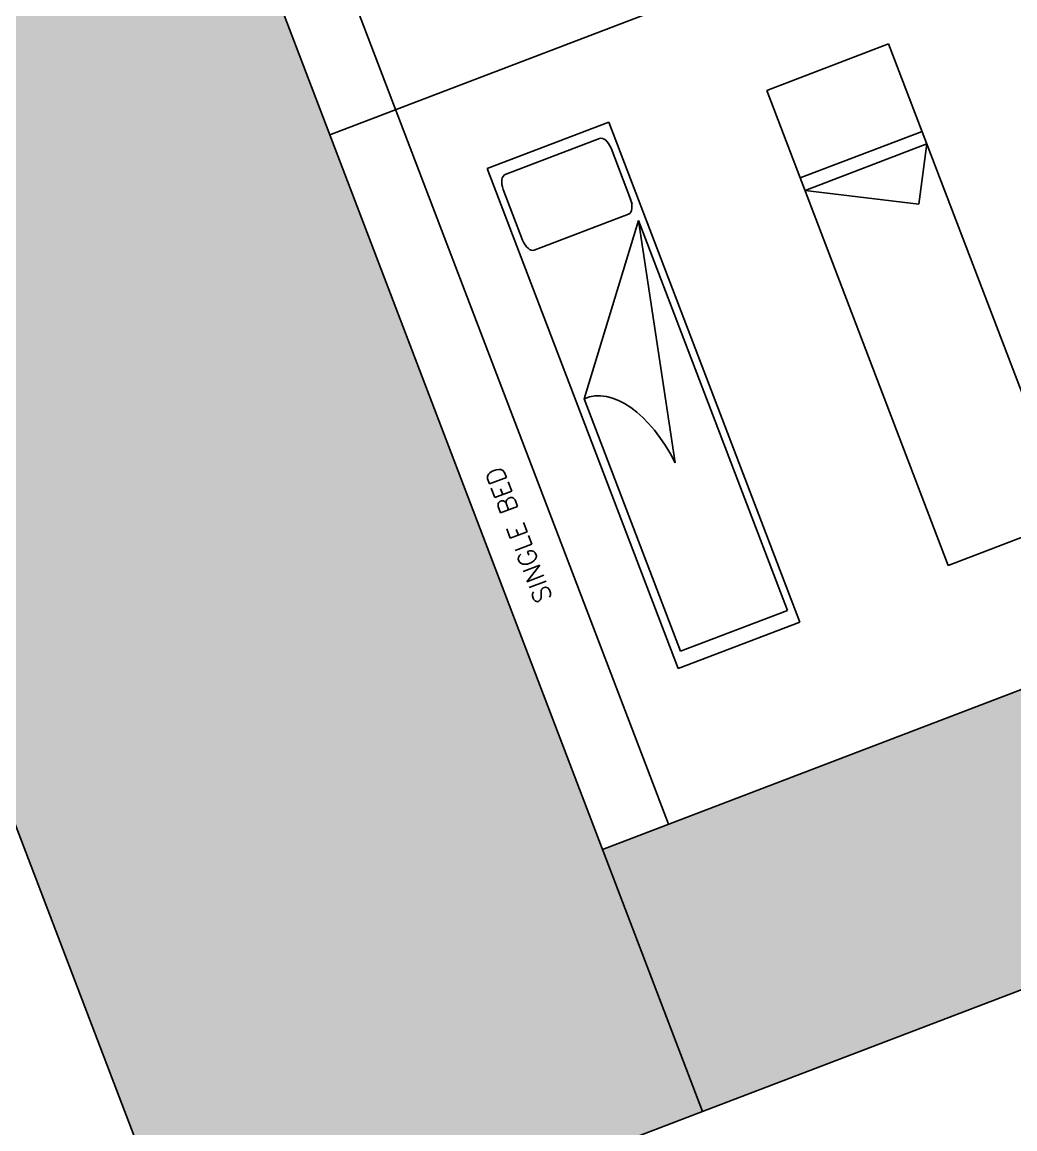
# Model space of a CAD drawing. Header units: inches. Extents: x -5597760 to 21122418, y -37133 to 23298423.
# Drawn here: x -144201 to 1913639, y 1298567 to 3592694 of the extents above; entities that cross this region are included whole.
import ezdxf

# ---------------------------------------------------------------- set-up
doc = ezdxf.new("R2010")
doc.units = ezdxf.units.IN
doc.header["$MEASUREMENT"] = 0
doc.layers.add('www.cad-blocks.net', color=7, linetype='Continuous')
doc.styles.get("Standard").update_dxf_attribs({"font": 'times.ttf', "height": 8})

# ---------------------------------------------------------------- blocks, each defined once
blk = doc.blocks.new('A$C51453636')
for p, q in [((0, 0), (0, 2)), ((0, 2), (0.9, 2)), ((0.9, 2), (0.9, 0)), ((0.799, 1.9554), (0.1025, 1.9554)), ((0.0525, 1.9054), (0.0525, 1.7024)), ((0.849, 1.7024), (0.849, 1.9054)), ((0.849, 1.6824), (0.849, 1.7237)), ((0.849, 1.6168), (0.0588, 1.0672)), ((0.1025, 1.6524), (0.799, 1.6524)), ((0.4881, 0.7226), (0.849, 1.6168)), ((0.849, 0.0572), (0.849, 1.6168)), ((0.0588, 1.0672), (0.0588, 0.0572)), ((0.0588, 0.0572), (0.849, 0.0572)), ((0.9, 0), (0, 0))]:
    blk.add_line(p, q)
for centre, radius, start, end in [((0.1025, 1.9054), 0.05, 90, 180), ((0.799, 1.9054), 0.05, 0, 90), ((0.1025, 1.7024), 0.05, 180, 270), ((0.799, 1.7024), 0.05, 270, 0), ((0.0726, 0.6446), 0.4228, 10.6289, 91.875)]:
    blk.add_arc(centre, radius, start, end)
blk = doc.blocks.new('A$C68751BDF')
for p, q in [((0, 1.9), (0, 0)), ((0.9, 1.9), (0, 1.9)), ((0.9, 0), (0.9, 1.9)), ((0.05, 1.55), (0, 1.55)), ((0.9, 1.55), (0.05, 1.55)), ((0, 1.5), (0.7, 1.3)), ((0.9, 1.5), (0, 1.5)), ((0, 1.5), (0.7, 1.3)), ((0.9, 1.5), (0, 1.5)), ((0.7, 1.3), (0.9, 1.5)), ((0.7, 1.3), (0.9, 1.5)), ((0, 0), (0.9, 0))]:
    blk.add_line(p, q)
blk = doc.blocks.new('format')
at = {"true_color": 0x444444}
blk.add_hatch(color=250, dxfattribs=at).paths.add_polyline_path([(43635.4, 40318.3), (43635.4, 10917.5), (47364.4, 10917.5), (47364.4, 40318.3)])
at = {"true_color": 0x546d8e}
h = blk.add_hatch(color=155, dxfattribs=at)
h.set_gradient(color1=(68, 68, 68), color2=(84, 109, 142), tint=1)
h.paths.add_polyline_path([(110172.9, 10917.5), (110172.9, 11965.4), (47364.4, 11965.4), (47364.4, 10917.5)])
at = {"color": 250, "true_color": 0x444444}
for p, q in [((43635.4, 40318.3), (43635.4, 10917.5)), ((47364.4, 40318.3), (47364.4, 10917.5)), ((43635.4, 10917.5), (47364.4, 10917.5))]:
    blk.add_line(p, q, dxfattribs=at)
at = {"color": 155, "true_color": 0x546d8e}
for p, q in [((47364.4, 10917.5), (47364.4, 40318.3)), ((47850.6, 39270.4), (47850.6, 11965.4)), ((47364.4, 14823.4), (110172.9, 14823.4)), ((110172.9, 11965.4), (47364.4, 11965.4)), ((47364.4, 11965.4), (110172.9, 11965.4)), ((47364.4, 10917.5), (110172.9, 10917.5))]:
    blk.add_line(p, q, dxfattribs=at)
for p, q in [((47364.4, 40318.3), (47364.4, 10917.5)), ((47364.4, 11965.4), (110172.9, 11965.4))]:
    blk.add_line(p, q)
at = {"layer": 'www.cad-blocks.net', "insert": (47535.2, 12907.7), "char_height": 125, "attachment_point": 1, "rotation": 90}
blk.add_mtext_dynamic_manual_height_columns('{\\Fsimplex|c0;SINGLE BED}', width=5331.342, gutter_width=12.5, heights=[0], dxfattribs=at)
blk = doc.blocks.new('01-01-cad-blocks-net-beds')
at = {"xscale": 1000, "yscale": 1000, "zscale": 1000}
for name, p in [('A$C51453636', (6448.1, 3013)), ('A$C68751BDF', (8445.2, 3013))]:
    blk.add_blockref(name, p, dxfattribs=at)
at = {"layer": 'www.cad-blocks.net'}
blk.add_blockref('format', (-41848.5, -9482.9), dxfattribs=at)

msp = doc.modelspace()

# ---------------------------------------------------------------- block references
at = {"xscale": 300.1938731896516, "yscale": 554.7683964805537, "zscale": 300.1938731896516, "rotation": 20.89932353322971}
msp.add_blockref('01-01-cad-blocks-net-beds', (3466.3, 689.2), dxfattribs=at)

doc.saveas('drawing.dxf')
